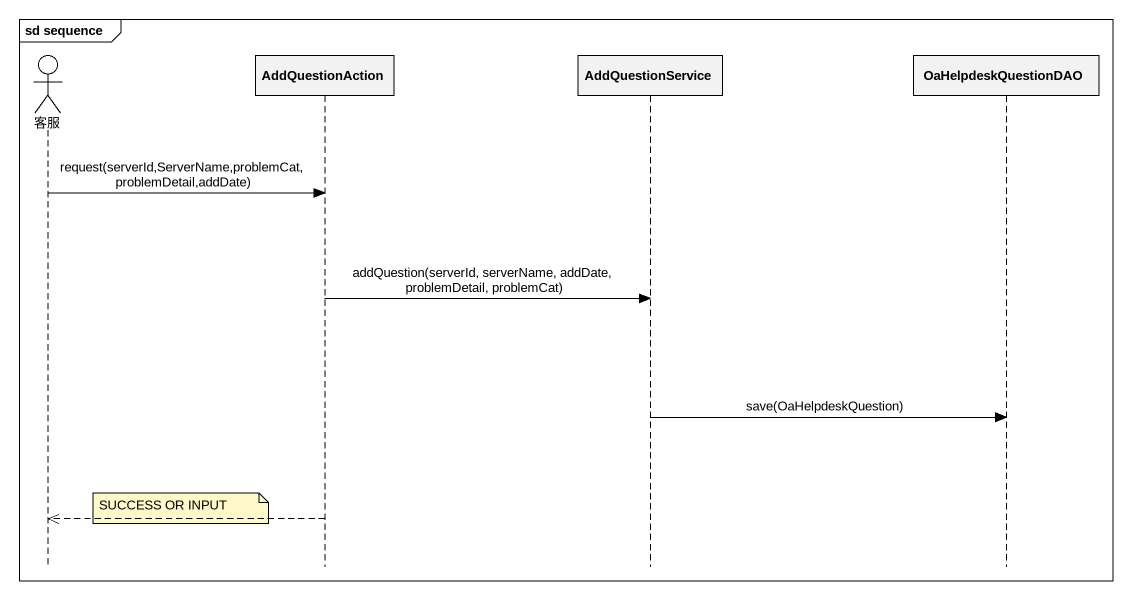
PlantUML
@startuml
mainframe sd sequence
hide footbox
actor 客服
participant AddQuestionAction
participant AddQuestionService
participant OaHelpdeskQuestionDAO

客服 -> AddQuestionAction : request(serverId,ServerName,problemCat,problemDetail,addDate)
AddQuestionAction -> AddQuestionService : addQuestion(serverId, serverName, addDate, problemDetail, problemCat)
AddQuestionService -> OaHelpdeskQuestionDAO : save(OaHelpdeskQuestion)
note right of 客服 : SUCCESS OR INPUT
AddQuestionAction -->> 客服
@enduml
